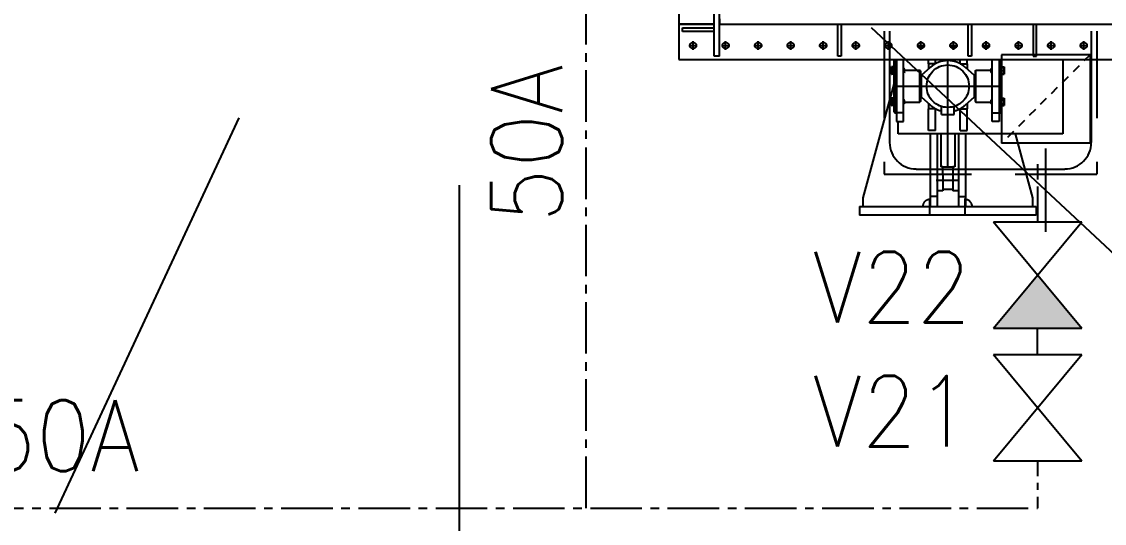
# Model space of a CAD drawing. Header units: millimetres. Extents: x 1638 to 3309, y -435 to 1865.
# Drawn here: x 2380.93 to 2396.69, y -291.12 to -283.81 of the extents above; entities that cross this region are included whole.
import ezdxf

# ---------------------------------------------------------------- set-up
doc = ezdxf.new("R2010")
doc.units = ezdxf.units.MM
for name, pattern in [('CENTER', [2, 1.25, -0.25, 0.25, -0.25]), ('CENTER2', [1.125, 0.75, -0.125, 0.125, -0.125]), ('HIDDEN', [9.525, 6.35, -3.175]), ('HIDDEN2', [0.1875, 0.125, -0.0625])]:
    doc.linetypes.add(name, pattern=pattern)
doc.layers.add('ballast', color=1, linetype='HIDDEN', lineweight=25)
for name, color, linetype in [('Frame', 243, 'Continuous'), ('Lining', 151, 'Continuous'), ('Ref-1', 6, 'CENTER')]:
    doc.layers.add(name, color=color, linetype=linetype)
doc.styles.add('ROMANS', font='ROMANS.SHX')

# ---------------------------------------------------------------- blocks, each defined once
blk = doc.blocks.new('EXISTING BALLAST SYSTEM')
at = {"color": 8, "linetype": 'HIDDEN'}
for p, q in [((2387.307, -292.545), (2387.307, -264.078)), ((2397.943, -288.237), (2387.307, -278.311)), ((2393.566, -283.952), (2393.566, -285.574)), ((2396.502, -283.952), (2396.502, -285.574))]:
    blk.add_line(p, q, dxfattribs=at)
at = {"color": 8}
for p, q in [((2391.014, -284.317), (2391.014, -272.418)), ((2391.091, -284.317), (2391.091, -272.418)), ((2390.499, -272.881), (2390.499, -283.853)), ((2391.091, -284.049), (2391.091, -283.776)), ((2391.091, -283.776), (2391.091, -283.853)), ((2390.499, -283.853), (2390.499, -284.368)), ((2391.014, -283.853), (2390.499, -283.853)), ((2390.499, -283.853), (2391.014, -283.853)), ((2390.55, -283.905), (2391.014, -283.905)), ((2390.55, -283.956), (2390.55, -283.905)), ((2391.014, -283.956), (2390.55, -283.956)), ((2391.091, -283.853), (2399.323, -283.853)), ((2392.811, -284.317), (2392.811, -283.853)), ((2392.863, -283.853), (2392.863, -284.317)), ((2394.707, -284.317), (2394.707, -283.853)), ((2394.759, -283.853), (2394.759, -284.317)), ((2395.655, -283.853), (2395.655, -284.317)), ((2395.706, -284.317), (2395.706, -283.853)), ((2390.705, -284.162), (2390.705, -284.101)), ((2391.179, -284.162), (2391.179, -284.101)), ((2391.652, -284.162), (2391.652, -284.101)), ((2392.126, -284.162), (2392.126, -284.101)), ((2392.6, -284.162), (2392.6, -284.101)), ((2393.074, -284.162), (2393.074, -284.101)), ((2393.548, -284.162), (2393.548, -284.101)), ((2394.022, -284.162), (2394.022, -284.101)), ((2394.496, -284.162), (2394.496, -284.101)), ((2394.97, -284.162), (2394.97, -284.101)), ((2395.444, -284.162), (2395.444, -284.101)), ((2395.918, -284.162), (2395.918, -284.101)), ((2396.392, -284.162), (2396.392, -284.101)), ((2390.643, -284.162), (2390.705, -284.162)), ((2390.705, -284.162), (2390.705, -284.162)), ((2390.705, -284.162), (2390.705, -284.162)), ((2390.705, -284.224), (2390.705, -284.162)), ((2390.705, -284.162), (2390.766, -284.162)), ((2391.117, -284.162), (2391.179, -284.162)), ((2391.179, -284.162), (2391.179, -284.162)), ((2391.179, -284.162), (2391.179, -284.162)), ((2391.179, -284.224), (2391.179, -284.162)), ((2391.179, -284.162), (2391.24, -284.162)), ((2391.591, -284.162), (2391.652, -284.162)), ((2391.652, -284.162), (2391.652, -284.162)), ((2391.652, -284.162), (2391.652, -284.162)), ((2391.652, -284.224), (2391.652, -284.162)), ((2391.652, -284.162), (2391.714, -284.162)), ((2392.065, -284.162), (2392.126, -284.162)), ((2392.126, -284.162), (2392.126, -284.162)), ((2392.126, -284.162), (2392.126, -284.162)), ((2392.126, -284.224), (2392.126, -284.162)), ((2392.126, -284.162), (2392.188, -284.162)), ((2392.538, -284.162), (2392.6, -284.162)), ((2392.6, -284.162), (2392.6, -284.162)), ((2392.6, -284.162), (2392.6, -284.162)), ((2392.6, -284.224), (2392.6, -284.162)), ((2392.6, -284.162), (2392.662, -284.162)), ((2393.012, -284.162), (2393.074, -284.162)), ((2393.074, -284.162), (2393.074, -284.162)), ((2393.074, -284.162), (2393.074, -284.162)), ((2393.074, -284.224), (2393.074, -284.162)), ((2393.074, -284.162), (2393.136, -284.162)), ((2393.486, -284.162), (2393.548, -284.162)), ((2393.548, -284.162), (2393.548, -284.162)), ((2393.548, -284.162), (2393.548, -284.162)), ((2393.548, -284.224), (2393.548, -284.162)), ((2393.548, -284.162), (2393.61, -284.162)), ((2393.96, -284.162), (2394.022, -284.162)), ((2393.983, -284.188), (2394.061, -284.188)), ((2394.022, -284.162), (2394.084, -284.162)), ((2394.022, -284.162), (2394.022, -284.162)), ((2394.022, -284.162), (2394.022, -284.162)), ((2394.022, -284.224), (2394.022, -284.162)), ((2394.434, -284.162), (2394.496, -284.162)), ((2394.457, -284.188), (2394.534, -284.188)), ((2394.496, -284.162), (2394.496, -284.162)), ((2394.496, -284.162), (2394.496, -284.162)), ((2394.496, -284.224), (2394.496, -284.162)), ((2394.496, -284.162), (2394.558, -284.162)), ((2394.908, -284.162), (2394.97, -284.162)), ((2394.931, -284.188), (2395.008, -284.188)), ((2394.97, -284.162), (2394.97, -284.162)), ((2394.97, -284.162), (2394.97, -284.162)), ((2394.97, -284.224), (2394.97, -284.162)), ((2394.97, -284.162), (2395.032, -284.162)), ((2395.196, -284.298), (2395.196, -285.586)), ((2395.382, -284.162), (2395.444, -284.162)), ((2395.444, -284.162), (2395.444, -284.162)), ((2395.444, -284.162), (2395.444, -284.162)), ((2395.444, -284.224), (2395.444, -284.162)), ((2395.444, -284.162), (2395.506, -284.162)), ((2395.856, -284.162), (2395.918, -284.162)), ((2395.918, -284.162), (2395.918, -284.162)), ((2395.918, -284.162), (2395.918, -284.162)), ((2395.918, -284.224), (2395.918, -284.162)), ((2395.918, -284.162), (2395.979, -284.162)), ((2396.33, -284.162), (2396.392, -284.162)), ((2396.392, -284.162), (2396.392, -284.162)), ((2396.392, -284.162), (2396.392, -284.162)), ((2396.392, -284.224), (2396.392, -284.162)), ((2396.392, -284.162), (2396.453, -284.162)), ((2390.499, -284.368), (2399.915, -284.368)), ((2391.091, -284.317), (2391.014, -284.317)), ((2392.863, -284.317), (2392.811, -284.317)), ((2393.631, -284.379), (2393.641, -284.368)), ((2393.631, -284.755), (2393.631, -284.379)), ((2393.641, -284.368), (2393.641, -284.755)), ((2393.667, -284.368), (2393.667, -285.141)), ((2393.77, -285.141), (2393.77, -284.368)), ((2394.13, -284.428), (2394.13, -284.368)), ((2394.233, -284.428), (2394.13, -284.428)), ((2394.13, -284.428), (2394.13, -284.507)), ((2394.233, -284.428), (2394.233, -284.368)), ((2394.233, -284.428), (2394.233, -284.428)), ((2394.413, -284.755), (2394.413, -284.366)), ((2394.594, -284.428), (2394.594, -284.368)), ((2394.594, -284.428), (2394.697, -284.428)), ((2394.594, -284.428), (2394.594, -284.428)), ((2394.697, -284.428), (2394.697, -284.368)), ((2394.697, -284.428), (2394.697, -284.507)), ((2394.759, -284.317), (2394.707, -284.317)), ((2395.057, -285.141), (2395.057, -284.368)), ((2395.16, -284.368), (2395.16, -285.141)), ((2395.196, -284.379), (2395.186, -284.368)), ((2395.186, -284.368), (2395.186, -284.755)), ((2395.196, -284.755), (2395.196, -284.379)), ((2395.655, -284.317), (2395.706, -284.317)), ((2396.088, -284.368), (2396.088, -285.45)), ((2393.592, -284.481), (2393.596, -284.474)), ((2393.592, -284.573), (2393.592, -284.481)), ((2393.592, -284.573), (2393.596, -284.581)), ((2393.627, -284.474), (2393.596, -284.474)), ((2393.627, -284.481), (2393.596, -284.481)), ((2393.627, -284.527), (2393.596, -284.527)), ((2393.596, -284.573), (2393.627, -284.573)), ((2393.627, -284.581), (2393.596, -284.581)), ((2393.627, -284.481), (2393.627, -284.474)), ((2393.627, -284.527), (2393.627, -284.481)), ((2393.631, -284.484), (2393.627, -284.484)), ((2393.627, -284.573), (2393.627, -284.527)), ((2393.631, -284.57), (2393.627, -284.57)), ((2393.627, -284.581), (2393.627, -284.573)), ((2393.78, -284.496), (2393.77, -284.496)), ((2393.78, -284.558), (2393.77, -284.558)), ((2393.785, -284.502), (2393.78, -284.496)), ((2393.78, -284.558), (2393.78, -284.496)), ((2393.785, -284.552), (2393.78, -284.558)), ((2393.785, -284.552), (2393.785, -284.502)), ((2393.785, -284.523), (2394.007, -284.523)), ((2394.017, -284.533), (2394.007, -284.523)), ((2394.007, -284.755), (2394.007, -284.523)), ((2394.017, -284.533), (2394.017, -284.755)), ((2394.163, -284.477), (2394.027, -284.6)), ((2394.027, -284.6), (2394.027, -284.909)), ((2394.8, -284.6), (2394.664, -284.477)), ((2394.8, -284.909), (2394.8, -284.6)), ((2394.81, -284.533), (2394.82, -284.523)), ((2394.81, -284.533), (2394.81, -284.755)), ((2394.82, -284.523), (2395.042, -284.523)), ((2394.82, -284.755), (2394.82, -284.523)), ((2395.042, -284.502), (2395.047, -284.496)), ((2395.042, -284.552), (2395.042, -284.502)), ((2395.042, -284.552), (2395.047, -284.558)), ((2395.057, -284.496), (2395.047, -284.496)), ((2395.047, -284.558), (2395.047, -284.496)), ((2395.057, -284.558), (2395.047, -284.558)), ((2395.2, -284.484), (2395.196, -284.484)), ((2395.2, -284.57), (2395.196, -284.57)), ((2395.2, -284.481), (2395.2, -284.474)), ((2395.2, -284.474), (2395.231, -284.474)), ((2395.2, -284.527), (2395.2, -284.481)), ((2395.2, -284.481), (2395.231, -284.481)), ((2395.2, -284.573), (2395.2, -284.527)), ((2395.2, -284.527), (2395.231, -284.527)), ((2395.231, -284.573), (2395.2, -284.573)), ((2395.2, -284.581), (2395.2, -284.573)), ((2395.2, -284.581), (2395.231, -284.581)), ((2395.235, -284.481), (2395.231, -284.474)), ((2395.235, -284.573), (2395.231, -284.581)), ((2395.235, -284.573), (2395.235, -284.481)), ((2393.183, -286.379), (2393.631, -284.724)), ((2393.625, -284.755), (2395.202, -284.755)), ((2393.631, -285.131), (2393.631, -284.755)), ((2393.641, -284.755), (2393.641, -285.141)), ((2394.007, -284.987), (2394.007, -284.755)), ((2394.027, -284.626), (2394.017, -284.626)), ((2394.017, -284.755), (2394.017, -284.976)), ((2394.025, -284.755), (2394.413, -284.755)), ((2394.413, -285.144), (2394.413, -284.755)), ((2394.413, -284.755), (2394.413, -284.755)), ((2394.413, -284.755), (2394.413, -284.755)), ((2394.413, -284.755), (2394.802, -284.755)), ((2394.81, -284.626), (2394.8, -284.626)), ((2394.81, -284.755), (2394.81, -284.976)), ((2394.82, -284.987), (2394.82, -284.755)), ((2395.186, -284.755), (2395.186, -285.141)), ((2395.196, -285.131), (2395.196, -284.755)), ((2393.592, -284.936), (2393.596, -284.929)), ((2393.592, -284.982), (2393.592, -284.936)), ((2393.627, -284.929), (2393.596, -284.929)), ((2393.627, -284.956), (2393.627, -284.929)), ((2394.027, -284.884), (2394.017, -284.884)), ((2394.027, -284.909), (2394.163, -285.032)), ((2394.664, -285.032), (2394.8, -284.909)), ((2394.81, -284.884), (2394.8, -284.884)), ((2395.2, -284.956), (2395.2, -284.929)), ((2395.2, -284.929), (2395.231, -284.929)), ((2395.235, -284.936), (2395.231, -284.929)), ((2395.235, -284.982), (2395.235, -284.936)), ((2393.592, -285.029), (2393.592, -284.982)), ((2393.592, -285.029), (2393.596, -285.036)), ((2393.627, -284.956), (2393.596, -284.956)), ((2393.627, -285.009), (2393.596, -285.009)), ((2393.627, -285.036), (2393.596, -285.036)), ((2393.631, -284.94), (2393.627, -284.94)), ((2393.627, -285.009), (2393.627, -284.956)), ((2393.627, -285.036), (2393.627, -285.009)), ((2393.631, -285.025), (2393.627, -285.025)), ((2393.78, -284.952), (2393.77, -284.952)), ((2393.78, -285.013), (2393.77, -285.013)), ((2393.785, -284.957), (2393.78, -284.952)), ((2393.78, -285.013), (2393.78, -284.952)), ((2393.785, -285.008), (2393.78, -285.013)), ((2393.785, -285.008), (2393.785, -284.957)), ((2393.785, -284.987), (2394.007, -284.987)), ((2394.017, -284.976), (2394.007, -284.987)), ((2394.13, -285.002), (2394.13, -285.082)), ((2394.13, -285.399), (2394.13, -285.082)), ((2394.233, -285.082), (2394.13, -285.082)), ((2394.233, -285.399), (2394.233, -285.082)), ((2394.233, -285.082), (2394.233, -285.082)), ((2394.323, -285.167), (2394.323, -285.05)), ((2394.413, -285.945), (2394.413, -285.035)), ((2394.504, -285.167), (2394.504, -285.05)), ((2394.594, -285.399), (2394.594, -285.082)), ((2394.594, -285.082), (2394.697, -285.082)), ((2394.594, -285.082), (2394.594, -285.082)), ((2394.697, -285.002), (2394.697, -285.082)), ((2394.697, -285.399), (2394.697, -285.082)), ((2394.81, -284.976), (2394.82, -284.987)), ((2394.82, -284.987), (2395.042, -284.987)), ((2395.042, -284.957), (2395.047, -284.952)), ((2395.042, -285.008), (2395.042, -284.957)), ((2395.042, -285.008), (2395.047, -285.013)), ((2395.057, -284.952), (2395.047, -284.952)), ((2395.047, -285.013), (2395.047, -284.952)), ((2395.057, -285.013), (2395.047, -285.013)), ((2395.2, -284.94), (2395.196, -284.94)), ((2395.2, -285.025), (2395.196, -285.025)), ((2395.2, -285.009), (2395.2, -284.956)), ((2395.2, -284.956), (2395.231, -284.956)), ((2395.2, -285.036), (2395.2, -285.009)), ((2395.2, -285.009), (2395.231, -285.009)), ((2395.2, -285.036), (2395.231, -285.036)), ((2395.235, -285.029), (2395.231, -285.036)), ((2395.235, -285.029), (2395.235, -284.982)), ((2393.631, -285.131), (2393.641, -285.141)), ((2393.641, -285.141), (2393.667, -285.141)), ((2393.667, -285.141), (2393.667, -285.27)), ((2393.77, -285.141), (2393.667, -285.141)), ((2393.77, -285.27), (2393.77, -285.141)), ((2394.323, -285.167), (2394.413, -285.167)), ((2394.413, -285.167), (2394.504, -285.167)), ((2395.057, -285.27), (2395.057, -285.141)), ((2395.057, -285.141), (2395.16, -285.141)), ((2395.16, -285.141), (2395.16, -285.27)), ((2395.16, -285.141), (2395.186, -285.141)), ((2395.196, -285.131), (2395.186, -285.141)), ((2393.667, -285.27), (2393.77, -285.27)), ((2393.692, -285.45), (2393.692, -285.27)), ((2394.233, -285.399), (2394.13, -285.399)), ((2394.594, -285.399), (2394.697, -285.399)), ((2395.16, -285.27), (2395.057, -285.27)), ((2396.088, -285.45), (2393.692, -285.45)), ((2394.156, -285.45), (2394.156, -286.361)), ((2394.259, -285.45), (2394.259, -286.361)), ((2394.31, -285.45), (2394.31, -285.929)), ((2394.517, -285.45), (2394.517, -285.929)), ((2394.568, -285.45), (2394.568, -286.361)), ((2394.671, -285.45), (2394.671, -286.361)), ((2395.393, -285.45), (2395.644, -286.379)), ((2394.341, -285.97), (2394.259, -285.97)), ((2394.341, -285.929), (2394.31, -285.929)), ((2394.341, -285.929), (2394.486, -285.929)), ((2394.341, -286.04), (2394.341, -285.929)), ((2394.341, -286.04), (2394.341, -286.28)), ((2394.486, -285.929), (2394.486, -286.04)), ((2394.517, -285.929), (2394.486, -285.929)), ((2394.568, -285.97), (2394.486, -285.97)), ((2394.486, -286.04), (2394.486, -286.28)), ((2394.244, -286.125), (2394.583, -286.125)), ((2394.341, -286.125), (2394.486, -286.125)), ((2394.341, -286.28), (2394.259, -286.28)), ((2394.341, -286.254), (2394.486, -286.254)), ((2394.568, -286.28), (2394.486, -286.28)), ((2393.126, -286.506), (2395.701, -286.506)), ((2393.126, -286.506), (2393.126, -286.635)), ((2393.183, -286.506), (2393.183, -286.379)), ((2394.031, -286.508), (2394.15, -286.508)), ((2394.15, -286.508), (2394.15, -286.389)), ((2394.15, -286.508), (2394.15, -286.508)), ((2394.15, -286.508), (2394.15, -286.508)), ((2394.15, -286.626), (2394.15, -286.508)), ((2394.15, -286.508), (2394.268, -286.508)), ((2394.259, -286.361), (2394.156, -286.361)), ((2394.156, -286.361), (2394.156, -286.506)), ((2394.259, -286.361), (2394.259, -286.506)), ((2394.547, -286.508), (2394.665, -286.508)), ((2394.568, -286.361), (2394.671, -286.361)), ((2394.568, -286.361), (2394.568, -286.506)), ((2394.665, -286.508), (2394.665, -286.389)), ((2394.665, -286.508), (2394.665, -286.508)), ((2394.665, -286.508), (2394.665, -286.508)), ((2394.665, -286.626), (2394.665, -286.508)), ((2394.665, -286.508), (2394.784, -286.508)), ((2394.671, -286.361), (2394.671, -286.506)), ((2395.644, -286.379), (2395.644, -286.506)), ((2395.701, -286.506), (2395.701, -286.635)), ((2395.701, -286.635), (2393.126, -286.635)), ((2395.076, -288.276), (2396.364, -286.731)), ((2395.076, -286.731), (2396.364, -288.276)), ((2395.076, -286.731), (2396.364, -286.731)), ((2395.076, -288.276), (2396.364, -288.276)), ((2395.076, -288.663), (2396.364, -288.663)), ((2395.076, -288.663), (2396.364, -290.208)), ((2395.076, -290.208), (2396.364, -288.663)), ((2395.076, -290.208), (2396.364, -290.208))]:
    blk.add_line(p, q, dxfattribs=at)
at = {"color": 8, "linetype": 'CENTER2'}
for p, q in [((2389.15, -290.898), (2389.15, -273.673)), ((2395.72, -286.265), (2395.72, -286.731)), ((2395.72, -288.663), (2395.72, -288.276)), ((2371.21, -290.898), (2395.72, -290.898))]:
    blk.add_line(p, q, dxfattribs=at)
at = {"color": 8, "linetype": 'HIDDEN', "ltscale": 0.2}
for p, q in [((2393.489, -283.952), (2393.489, -286.038)), ((2396.58, -283.952), (2396.58, -286.038)), ((2393.489, -286.038), (2396.58, -286.038))]:
    blk.add_line(p, q, dxfattribs=at)
at = {"color": 8, "linetype": 'HIDDEN2'}
blk.add_line((2396.483, -284.298), (2395.196, -285.586), dxfattribs=at)
at = {"color": 8, "linetype": 'Continuous'}
for p, q in [((2396.483, -284.298), (2395.196, -284.298)), ((2396.483, -284.298), (2396.483, -285.586)), ((2396.483, -285.586), (2395.196, -285.586))]:
    blk.add_line(p, q, dxfattribs=at)
at = {"color": 8, "linetype": 'CENTER2', "ltscale": 0.3}
for p, q in [((2395.72, -285.889), (2395.72, -286.731)), ((2395.72, -290.208), (2395.72, -290.898))]:
    blk.add_line(p, q, dxfattribs=at)
at = {"color": 8}
for centre, radius in [((2390.705, -284.162), 0.0464), ((2391.179, -284.162), 0.0464), ((2391.652, -284.162), 0.0464), ((2392.126, -284.162), 0.0464), ((2392.6, -284.162), 0.0464), ((2393.074, -284.162), 0.0464), ((2393.548, -284.162), 0.0464), ((2394.022, -284.162), 0.0464), ((2394.496, -284.162), 0.0464), ((2394.97, -284.162), 0.0464), ((2395.444, -284.162), 0.0464), ((2395.918, -284.162), 0.0464), ((2396.392, -284.162), 0.0464), ((2394.413, -284.755), 0.309)]:
    blk.add_circle(centre, radius, dxfattribs=at)
for centre, radius, start, end in [((2394.413, -284.755), 0.373, 47.9665, 132.0335), ((2394.413, -284.755), 0.373, 227.9665, 256.032), ((2394.413, -284.755), 0.373, 283.968, 312.0335), ((2394.15, -286.508), 0.103, 86.6795, 179.1028), ((2394.665, -286.508), 0.103, 0.8972, 86.6795)]:
    blk.add_arc(centre, radius, start, end, dxfattribs=at)
at = {"color": 8, "linetype": 'HIDDEN'}
for centre, start, end in [((2393.952, -285.574), 180, 270), ((2396.116, -285.574), 270, 0)]:
    blk.add_arc(centre, 0.386, start, end, dxfattribs=at)
at = {"color": 8}
for points, weights in [([(2393.596, -284.481), (2393.588, -284.504), (2393.596, -284.527)], [1, 1.15455095302, 1]), ([(2393.592, -284.481), (2393.592, -284.481), (2393.596, -284.481)], [1, 1.0380269746, 1]), ([(2393.596, -284.527), (2393.588, -284.55), (2393.596, -284.573)], [1, 1.15455095302, 1]), ([(2393.596, -284.573), (2393.592, -284.573), (2393.592, -284.573)], [1, 1.0380269746, 1]), ([(2393.596, -284.474), (2393.594, -284.477), (2393.593, -284.481)], [1, 1.03941337766, 1.05872446144]), ([(2393.593, -284.573), (2393.594, -284.577), (2393.596, -284.581)], [1.05872446144, 1.03941337766, 1]), ([(2395.231, -284.474), (2395.233, -284.477), (2395.234, -284.481)], [1, 1.03941337766, 1.05872446144]), ([(2395.231, -284.481), (2395.239, -284.504), (2395.231, -284.527)], [1, 1.15455095302, 1]), ([(2395.235, -284.481), (2395.235, -284.481), (2395.231, -284.481)], [1, 1.0380269746, 1]), ([(2395.231, -284.527), (2395.239, -284.55), (2395.231, -284.573)], [1, 1.15455095302, 1]), ([(2395.231, -284.573), (2395.235, -284.573), (2395.235, -284.573)], [1, 1.0380269746, 1]), ([(2395.234, -284.573), (2395.233, -284.577), (2395.231, -284.581)], [1.05872446144, 1.03941337766, 1]), ([(2393.596, -284.929), (2393.588, -284.942), (2393.596, -284.956)], [1, 1.15455095302, 1]), ([(2395.231, -284.929), (2395.239, -284.942), (2395.231, -284.956)], [1, 1.15455095302, 1]), ([(2393.596, -284.956), (2393.592, -284.97), (2393.592, -284.982)], [1, 1.0380269746, 1]), ([(2393.592, -284.982), (2393.592, -284.995), (2393.596, -285.009)], [1, 1.0380269746, 1]), ([(2393.596, -285.009), (2393.588, -285.023), (2393.596, -285.036)], [1, 1.15455095302, 1]), ([(2395.231, -284.956), (2395.235, -284.97), (2395.235, -284.982)], [1, 1.0380269746, 1]), ([(2395.235, -284.982), (2395.235, -284.995), (2395.231, -285.009)], [1, 1.0380269746, 1]), ([(2395.231, -285.009), (2395.239, -285.023), (2395.231, -285.036)], [1, 1.15455095302, 1])]:
    blk.add_rational_spline(points, weights, degree=2, dxfattribs=at)
at = {"color": 8, "linetype": 'Continuous'}
blk.add_solid([(2395.72, -287.504), (2395.076, -288.276), (2396.364, -288.276)], dxfattribs=at)
at = {"layer": 'Frame', "color": 8}
blk.add_line((2393.952, -285.961), (2396.116, -285.961), dxfattribs=at)
at = {"layer": 'Lining', "color": 8}
blk.add_line((2395.839, -286.874), (2395.839, -285.663), dxfattribs=at)
at = {"layer": 'Ref-1', "color": 8, "linetype": 'HIDDEN'}
blk.add_line((2381.421, -290.974), (2387.307, -278.311), dxfattribs=at)
at = {"color": 8, "linetype": 'Continuous', "style": 'ROMANS', "width": 0.9}
blk.add_text('50A', height=1.0302, rotation=90, dxfattribs=at).set_placement((2388.798, -286.743))
for s, p in [('V22', (2392.448, -288.195)), ('V21', (2392.448, -290.003)), ('50A', (2380.345, -290.359))]:
    blk.add_text(s, height=1.0302, dxfattribs=at).set_placement(p)

msp = doc.modelspace()

# ---------------------------------------------------------------- block references
at = {"layer": 'ballast'}
msp.add_blockref('EXISTING BALLAST SYSTEM', (0, 0), dxfattribs=at)

doc.saveas('drawing.dxf')
